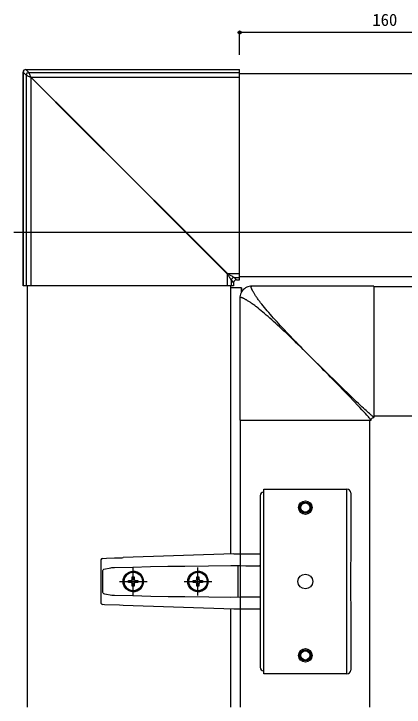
# Model space of a CAD drawing. Units: millimetres, scale not verified. Extents: x -693 to 693, y -1120 to 1121.
# Drawn here: x -332.3 to -121.2, y -310.9 to 64.3 of the extents above; entities that cross this region are included whole.
import ezdxf
from ezdxf.enums import TextEntityAlignment as Align

# ---------------------------------------------------------------- set-up
doc = ezdxf.new("R2010")
doc.units = ezdxf.units.MM
doc.header["$LTSCALE"] = 6
for name, color, linetype in [('0-3_YKK_12', 2, 'Continuous'), ('0-4_YKK_13', 4, 'Continuous'), ('0-6_YKK_D', 6, 'Continuous')]:
    doc.layers.add(name, color=color, linetype=linetype)
doc.styles.add('ＭＳ ゴシック', font='')
doc.styles.get('ＭＳ ゴシック').set_extended_font_data('MS Gothic')

msp = doc.modelspace()

# ---------------------------------------------------------------- linework, layer by layer
at = {"layer": '0-3_YKK_12'}
for p, q in [((-210.212, 32.101), (86.288, 32.101)), ((-332.346, -53.899), (86.288, -53.899)), ((-210.212, -77.899), (-65.144, -77.899)), ((-325.212, -82.899), (-325.212, -310.899)), ((-215.212, -82.899), (-215.212, -227.967)), ((-209.212, -83.899), (-215.212, -83.899)), ((-209.212, -83.899), (-209.212, -86.289)), ((86.288, -83.399), (-137.534, -83.399)), ((86.288, -153.398), (-137.534, -153.398)), ((-209.712, -310.899), (-209.712, -155.577)), ((-139.713, -310.899), (-139.713, -155.577)), ((-267.779, -250.397), (-267.779, -235.404)), ((-232.767, -250.397), (-232.767, -235.404)), ((-275.275, -242.9), (-260.283, -242.9)), ((-240.263, -242.9), (-225.271, -242.9)), ((-215.212, -257.83), (-215.212, -310.899))]:
    msp.add_line(p, q, dxfattribs=at)
msp.add_lwpolyline([(-209.212, -86.289), (-209.212, -83.899), (-215.212, -83.899)], dxfattribs=at)
at = {"layer": '0-4_YKK_13'}
for p, q in [((-325.846, 34.235), (-210.212, 34.235)), ((-325.846, 34.233), (-325.846, 34.235)), ((-324.21, 32.597), (-325.846, 34.233)), ((-325.846, 34.233), (-210.212, 34.233)), ((-210.212, 34.233), (-210.212, 34.235)), ((-210.212, 32.597), (-210.212, 34.233)), ((-327.346, -82.899), (-327.346, 32.735)), ((-327.346, 32.735), (-327.343, 32.735)), ((-327.343, 32.735), (-325.708, 31.1)), ((-327.343, 32.735), (-327.343, -82.899)), ((-325.708, 31.1), (-325.708, -82.899)), ((-324.21, 32.597), (-210.212, 32.597)), ((-323.212, 30.101), (-323.204, 30.088)), ((-323.199, 30.093), (-323.212, 30.101)), ((-323.204, 30.088), (-323.204, -82.899)), ((-323.199, 30.093), (-210.212, 30.093)), ((-210.212, 30.093), (-210.212, 32.597)), ((-210.212, -76.172), (-210.212, 30.093)), ((-216.938, -76.337), (-216.938, -82.899)), ((-216.938, -76.337), (-216.938, -82.899)), ((-216.774, -76.172), (-210.212, -76.172)), ((-216.774, -76.172), (-210.212, -76.172)), ((-213.22, -78.394), (-210.212, -78.394)), ((-211.945, -79.668), (-213.22, -78.394)), ((-213.22, -78.394), (-210.212, -78.394)), ((-211.945, -79.668), (-213.22, -78.394)), ((-210.212, -78.394), (-210.212, -76.172)), ((-210.212, -78.394), (-210.212, -76.172)), ((-214.717, -79.891), (-214.717, -82.899)), ((-214.717, -79.891), (-213.442, -81.166)), ((-214.717, -79.891), (-214.717, -82.899)), ((-214.717, -79.891), (-213.442, -81.166)), ((-327.343, -82.899), (-327.346, -82.899)), ((-325.708, -82.899), (-327.343, -82.899)), ((-323.204, -82.899), (-325.708, -82.899)), ((-216.938, -82.899), (-323.204, -82.899)), ((-214.717, -82.899), (-216.938, -82.899)), ((-214.717, -82.899), (-216.938, -82.899)), ((-137.534, -83.077), (-204.034, -83.077)), ((-137.534, -83.163), (-137.534, -154.077)), ((-210.034, -89.077), (-210.034, -155.577)), ((-158.64, -134.683), (-160.968, -132.296)), ((-156.381, -137.007), (-158.64, -134.683)), ((-154.206, -139.252), (-156.381, -137.007)), ((-151.11, -142.458), (-154.206, -139.252)), ((-147.992, -145.692), (-151.11, -142.458)), ((-144.901, -147.478), (-145.86, -146.582)), ((-144.035, -149.931), (-145.209, -148.665)), ((-143, -151.056), (-144.035, -149.931)), ((-142.415, -149.781), (-143.18, -149.076)), ((-141.711, -150.426), (-142.415, -149.781)), ((-142.098, -152.044), (-143, -151.056)), ((-141.323, -152.902), (-142.098, -152.044)), ((-141.067, -151.012), (-141.711, -150.426)), ((-140.874, -153.404), (-141.323, -152.902)), ((-140.481, -151.543), (-141.067, -151.012)), ((-140.478, -153.85), (-140.874, -153.404)), ((-138.383, -153.395), (-138.695, -153.127)), ((-210.034, -155.577), (-139.034, -155.577)), ((-140.136, -154.24), (-140.478, -153.85)), ((-197.135, -194.47), (-197.206, -194.472)), ((-197.136, -292.897), (-197.135, -192.897)), ((-197.135, -192.897), (-152.138, -192.898)), ((-152.139, -292.898), (-152.138, -192.898)), ((-152.136, -192.899), (-152.138, -192.899)), ((-152.119, -192.899), (-152.136, -192.899)), ((-150.119, -194.899), (-150.119, -223.169)), ((-199.136, -196.471), (-199.136, -289.326)), ((-213.253, -227.899), (-273.276, -229.995)), ((-150.116, -225.724), (-150.116, -231.918)), ((-285.268, -231.45), (-285.268, -254.347)), ((-285.243, -231.229), (-285.228, -231.164)), ((-284.289, -230.389), (-284.295, -230.389)), ((-279.325, -235.4), (-278.053, -235.311)), ((-278.053, -235.311), (-277.921, -235.302)), ((-211.144, -234.899), (-211.144, -234.899)), ((-211.144, -234.899), (-211.144, -250.899)), ((-199.115, -234.475), (-199.368, -234.434)), ((-150.127, -234.812), (-150.127, -250.985)), ((-284.293, -248.271), (-284.293, -237.526)), ((-267.817, -237.899), (-267.797, -237.899)), ((-267.784, -237.399), (-267.771, -237.399)), ((-232.804, -237.899), (-232.785, -237.899)), ((-232.772, -237.399), (-232.759, -237.399)), ((-270.342, -242.399), (-269.294, -242.399)), ((-270.342, -243.399), (-270.342, -242.399)), ((-269.294, -243.399), (-270.342, -243.399)), ((-268.296, -240.349), (-267.298, -240.349)), ((-268.296, -241.399), (-268.296, -240.349)), ((-267.427, -240.349), (-267.427, -241.399)), ((-267.427, -241.399), (-267.298, -241.399)), ((-267.298, -240.349), (-267.298, -241.399)), ((-266.43, -242.399), (-266.3, -242.399)), ((-266.43, -243.399), (-266.3, -243.399)), ((-266.3, -242.399), (-265.252, -242.399)), ((-265.252, -243.399), (-266.3, -243.399)), ((-265.382, -242.399), (-265.382, -243.399)), ((-265.252, -242.399), (-265.252, -243.399)), ((-235.33, -242.399), (-234.282, -242.399)), ((-235.33, -243.399), (-235.33, -242.399)), ((-234.282, -243.399), (-235.33, -243.399)), ((-233.284, -240.349), (-232.286, -240.349)), ((-233.284, -241.399), (-233.284, -240.349)), ((-232.415, -240.349), (-232.415, -241.399)), ((-232.415, -241.399), (-232.286, -241.399)), ((-232.286, -240.349), (-232.286, -241.399)), ((-231.418, -242.399), (-231.288, -242.399)), ((-231.418, -243.399), (-231.288, -243.399)), ((-231.288, -242.399), (-230.24, -242.399)), ((-230.24, -243.399), (-231.288, -243.399)), ((-230.37, -242.399), (-230.37, -243.399)), ((-230.24, -242.399), (-230.24, -243.399)), ((-268.296, -245.449), (-268.296, -244.399)), ((-267.298, -245.449), (-268.296, -245.449)), ((-267.427, -244.399), (-267.427, -245.449)), ((-267.427, -244.399), (-267.298, -244.399)), ((-267.298, -244.399), (-267.298, -245.449)), ((-233.284, -245.449), (-233.284, -244.399)), ((-232.286, -245.449), (-233.284, -245.449)), ((-232.415, -244.399), (-232.415, -245.449)), ((-232.415, -244.399), (-232.286, -244.399)), ((-232.286, -244.399), (-232.286, -245.449)), ((-278.053, -250.486), (-279.325, -250.397)), ((-277.921, -250.495), (-278.053, -250.486)), ((-267.797, -247.899), (-267.817, -247.899)), ((-267.771, -248.399), (-267.784, -248.399)), ((-232.785, -247.899), (-232.804, -247.899)), ((-232.759, -248.399), (-232.772, -248.399)), ((-150.116, -253.879), (-150.116, -260.073)), ((-284.295, -255.408), (-284.289, -255.408)), ((-213.253, -257.899), (-273.276, -255.802)), ((-150.119, -262.628), (-150.119, -290.899)), ((-197.206, -291.325), (-197.136, -291.327)), ((-152.139, -292.898), (-197.136, -292.897)), ((-152.162, -292.898), (-152.136, -292.899)), ((-152.136, -292.899), (-152.119, -292.899))]:
    msp.add_line(p, q, dxfattribs=at)
for points in [[(-325.708, 31.1), (-325.635, 31.07), (-325.476, 31.007), (-325.236, 30.911), (-324.925, 30.787), (-324.553, 30.638), (-324.134, 30.47), (-323.681, 30.289), (-323.212, 30.101), (-323.4, 30.57), (-323.581, 31.023), (-323.749, 31.442), (-323.897, 31.814), (-324.022, 32.126), (-324.118, 32.365), (-324.181, 32.524), (-324.21, 32.597)], [(-323.204, 30.088), (-323.203, 30.089), (-323.203, 30.089), (-323.202, 30.09), (-323.201, 30.091), (-323.201, 30.091), (-323.2, 30.092), (-323.2, 30.093), (-323.199, 30.093)], [(-323.204, 30.088), (-296.587, 3.431), (-269.991, -23.204), (-243.435, -49.8), (-216.938, -76.337)], [(-216.774, -76.172), (-243.311, -49.675), (-269.906, -23.12), (-296.542, 3.476), (-323.199, 30.093)], [(-291.285, -1.879), (-269.991, -23.204), (-243.435, -49.8), (-216.938, -76.337)], [(-216.774, -76.172), (-243.311, -49.675), (-269.906, -23.12), (-291.232, -1.826)], [(-216.938, -76.337), (-216.51, -77.022), (-216.103, -77.673), (-215.73, -78.27), (-215.402, -78.795), (-215.129, -79.231), (-214.921, -79.565), (-214.782, -79.788), (-214.717, -79.891)], [(-216.938, -76.337), (-216.51, -77.022), (-216.103, -77.673), (-215.73, -78.27), (-215.402, -78.795), (-215.129, -79.231), (-214.921, -79.565), (-214.782, -79.788), (-214.717, -79.891)], [(-213.22, -78.394), (-213.323, -78.329), (-213.545, -78.19), (-213.88, -77.981), (-214.316, -77.709), (-214.84, -77.381), (-215.437, -77.008), (-216.089, -76.601), (-216.774, -76.172)], [(-213.22, -78.394), (-213.323, -78.329), (-213.545, -78.19), (-213.88, -77.981), (-214.316, -77.709), (-214.84, -77.381), (-215.437, -77.008), (-216.089, -76.601), (-216.774, -76.172)], [(-211.945, -79.668), (-210.212, -79.668), (-210.212, -78.394)], [(-211.945, -79.668), (-210.212, -79.668), (-210.212, -78.394)], [(-213.442, -81.166), (-213.442, -82.899), (-214.717, -82.899)], [(-213.442, -81.166), (-213.442, -82.899), (-214.717, -82.899)], [(-203.641, -83.077), (-204.313, -83.11), (-205.005, -83.214), (-205.699, -83.398), (-206.378, -83.663), (-207.028, -84.007), (-207.634, -84.428), (-208.188, -84.918), (-208.679, -85.471), (-209.1, -86.078), (-209.445, -86.726), (-209.71, -87.404), (-209.895, -88.097), (-210, -88.791), (-210.034, -89.47)], [(-199.584, -91.072), (-199.906, -90.62), (-200.214, -90.183), (-200.509, -89.76), (-200.79, -89.351), (-201.057, -88.956), (-201.312, -88.574), (-201.553, -88.207), (-201.782, -87.854), (-201.998, -87.514), (-202.202, -87.188), (-202.394, -86.875), (-202.574, -86.576), (-202.742, -86.29), (-202.899, -86.016), (-203.044, -85.756), (-203.178, -85.508), (-203.301, -85.273), (-203.412, -85.051), (-203.513, -84.841), (-203.604, -84.642), (-203.683, -84.458), (-203.75, -84.288), (-203.807, -84.134), (-203.853, -83.993), (-203.889, -83.866), (-203.917, -83.751), (-203.936, -83.647), (-203.948, -83.555), (-203.953, -83.472), (-203.951, -83.399), (-203.942, -83.335), (-203.929, -83.279), (-203.91, -83.231), (-203.886, -83.19), (-203.858, -83.156), (-203.826, -83.129), (-203.79, -83.107), (-203.75, -83.092), (-203.706, -83.082)], [(-203.706, -83.082), (-203.659, -83.077), (-203.608, -83.078)], [(-210.003, -89.321), (-210.019, -89.361), (-210.029, -89.405), (-210.033, -89.452), (-210.033, -89.502)], [(-201.075, -94.226), (-201.4, -93.988), (-202.039, -93.527), (-202.491, -93.205), (-202.928, -92.897), (-203.351, -92.602), (-203.76, -92.321), (-204.155, -92.054), (-204.536, -91.799), (-204.903, -91.558), (-205.257, -91.329), (-205.597, -91.112), (-205.923, -90.908), (-206.235, -90.716), (-206.535, -90.537), (-206.821, -90.368), (-207.094, -90.212), (-207.355, -90.067), (-207.603, -89.933), (-207.838, -89.81), (-208.06, -89.698), (-208.27, -89.597), (-208.468, -89.507), (-208.653, -89.428), (-208.822, -89.36), (-208.977, -89.304), (-209.118, -89.258), (-209.245, -89.221), (-209.36, -89.194), (-209.464, -89.174), (-209.556, -89.163), (-209.639, -89.158), (-209.712, -89.16), (-209.776, -89.168), (-209.832, -89.182), (-209.88, -89.201), (-209.92, -89.224), (-209.954, -89.253), (-209.982, -89.285), (-210.003, -89.321)], [(-198.885, -92.035), (-199.356, -91.389), (-199.584, -91.072)], [(-174.534, -118.577), (-175.743, -117.364), (-176.94, -116.153), (-178.125, -114.947), (-179.297, -113.745), (-180.455, -112.549), (-181.598, -111.361), (-182.723, -110.182), (-183.828, -109.015), (-184.911, -107.864), (-185.972, -106.729), (-187.009, -105.61), (-188.022, -104.509), (-189.011, -103.426), (-189.975, -102.362), (-190.914, -101.318), (-191.827, -100.293), (-192.715, -99.29), (-193.577, -98.307), (-194.413, -97.345), (-195.223, -96.405), (-196.007, -95.487), (-196.765, -94.591), (-197.497, -93.717), (-198.204, -92.866), (-198.885, -92.035)], [(-175.747, -117.368), (-176.958, -116.17), (-178.164, -114.985), (-179.366, -113.813), (-180.562, -112.656), (-181.75, -111.513), (-182.929, -110.388), (-184.095, -109.283), (-185.246, -108.2), (-186.382, -107.139), (-187.501, -106.102), (-188.602, -105.089), (-189.685, -104.1), (-190.749, -103.136), (-191.793, -102.197), (-192.817, -101.284), (-193.821, -100.396), (-194.804, -99.534), (-195.766, -98.698), (-196.706, -97.887), (-197.624, -97.103), (-198.52, -96.345), (-199.393, -95.613), (-200.245, -94.907), (-201.075, -94.226)], [(-160.968, -132.296), (-162.153, -131.085), (-163.35, -129.864), (-164.559, -128.634), (-165.777, -127.396), (-167.006, -126.151), (-168.243, -124.899), (-169.488, -123.643), (-170.739, -122.383), (-171.993, -121.123), (-173.251, -119.861), (-174.515, -118.596)], [(-147.418, -145.119), (-150.967, -141.698), (-154.556, -138.23), (-158.358, -134.539), (-162.302, -130.687), (-166.338, -126.72), (-170.421, -122.677)], [(-145.209, -148.665), (-146.529, -147.251), (-147.992, -145.692)], [(-145.86, -146.582), (-146.883, -145.622), (-147.418, -145.119)], [(-143.18, -149.076), (-144.008, -148.309), (-144.901, -147.478)], [(-139.477, -152.442), (-139.951, -152.019), (-140.481, -151.543)], [(-138.695, -153.127), (-139.059, -152.81), (-139.477, -152.442)], [(-137.534, -154.066), (-137.569, -154.045), (-137.614, -154.015), (-137.671, -153.975), (-137.738, -153.924), (-137.817, -153.863), (-137.907, -153.792), (-138.008, -153.709), (-138.121, -153.616), (-138.246, -153.511), (-138.383, -153.395)], [(-139.045, -155.577), (-139.065, -155.542), (-139.096, -155.497), (-139.136, -155.44), (-139.186, -155.373), (-139.248, -155.294), (-139.319, -155.204), (-139.402, -155.103), (-139.495, -154.99), (-139.6, -154.865), (-139.716, -154.728), (-139.843, -154.578), (-140.136, -154.24)], [(-139.033, -155.577), (-139.011, -155.347), (-138.946, -155.101), (-138.835, -154.857), (-138.678, -154.63), (-138.481, -154.433), (-138.254, -154.276), (-138.01, -154.165), (-137.764, -154.1), (-137.534, -154.077)], [(-150.119, -223.169), (-150.117, -225.155), (-150.116, -225.724)], [(-213.253, -227.899), (-209.712, -227.899), (-199.12, -227.899)], [(-284.289, -230.389), (-282.291, -230.317), (-277.983, -230.163), (-273.673, -230.009), (-273.276, -229.995)], [(-284.293, -237.526), (-284.237, -236.883), (-284.111, -236.54), (-283.925, -236.335), (-283.707, -236.217), (-283.655, -236.199)], [(-283.655, -236.199), (-279.859, -235.452), (-279.326, -235.398)], [(-279.326, -235.398), (-279.325, -235.399), (-279.325, -235.4)], [(-277.921, -235.302), (-268.047, -235.065), (-258.416, -234.855), (-249.003, -234.673), (-239.898, -234.523), (-226.979, -234.37), (-214.884, -234.312), (-209.712, -234.329)], [(-211.132, -234.324), (-211.136, -234.382), (-211.138, -234.899)], [(-209.712, -234.329), (-206.801, -234.338), (-199.239, -234.43)], [(-199.115, -234.448), (-199.119, -234.34), (-199.123, -234.312)], [(-283.655, -249.598), (-283.9, -249.48), (-284.099, -249.276), (-284.24, -248.899), (-284.291, -248.339), (-284.293, -248.271)], [(-279.326, -250.399), (-283.123, -249.754), (-283.655, -249.598)], [(-279.325, -250.397), (-279.326, -250.398), (-279.326, -250.399)], [(-209.712, -251.468), (-214.884, -251.485), (-226.892, -251.428), (-239.898, -251.274), (-248.864, -251.127), (-258.185, -250.947), (-267.898, -250.735), (-277.921, -250.495)], [(-211.138, -250.928), (-211.138, -251.316), (-211.129, -251.473)], [(-199.239, -251.367), (-206.773, -251.459), (-209.712, -251.468)], [(-273.276, -255.802), (-275.275, -255.731), (-283.265, -255.445), (-284.289, -255.408)], [(-199.12, -257.899), (-209.712, -257.899), (-213.253, -257.899)], [(-150.116, -260.073), (-150.117, -260.642), (-150.119, -262.628)]]:
    msp.add_lwpolyline(points, dxfattribs=at)
for centre, radius in [((-174.637, -202.897), 3.665), ((-174.637, -202.897), 3), ((-174.637, -202.897), 2.5), ((-267.779, -242.9), 5.496), ((-267.799, -242.891), 4.993), ((-232.767, -242.9), 5.496), ((-232.787, -242.891), 4.993), ((-174.637, -242.897), 4), ((-174.637, -282.9), 3.665), ((-174.638, -282.897), 3), ((-174.638, -282.897), 2.5)]:
    msp.add_circle(centre, radius, dxfattribs=at)
for centre, radius, start, end in [((-325.846, 32.735), 1.5, 90, 180), ((-325.84, 32.729), 1.504, 90.24921, 179.75051), ((-324.204, 31.093), 1.504, 90.24946, 179.75083), ((-203.194, -89.917), 19.322, 134.65514, 135.34421), ((-203.194, -89.917), 19.322, 134.65514, 135.34421), ((-213.213, -79.898), 1.504, 90.24953, 179.7505), ((-213.213, -79.898), 1.504, 90.24953, 179.7505), ((-197.136, -196.471), 2, 92.00039, 180.00036), ((-284.269, -231.45), 1, 160.61112, 180.00621), ((-284.262, -231.371), 0.983, 91.92527, 165.10736), ((89.311, -234.299), 239.439, 179.4303, 180.1227), ((-267.808, -242.899), 5, 90.09442, 269.90558), ((-267.79, -242.893), 5.494, 359.94004, 89.93991), ((-232.796, -242.899), 5, 90.09442, 269.90558), ((-232.778, -242.893), 5.494, 359.94004, 89.93991), ((-269.295, -241.4), 0.999, 270.06009, 0.05996), ((-269.295, -244.397), 0.999, 359.94004, 89.93991), ((-267.79, -242.904), 5.494, 270.06009, 0.05996), ((-266.429, -241.4), 0.999, 179.94004, 269.93991), ((-266.429, -244.397), 0.999, 90.06009, 180.05996), ((-266.299, -241.4), 0.999, 179.94004, 269.93991), ((-266.299, -244.397), 0.999, 90.06009, 180.05996), ((-234.283, -241.4), 0.999, 270.06009, 0.05996), ((-234.283, -244.397), 0.999, 359.94004, 89.93991), ((-232.778, -242.904), 5.494, 270.06009, 0.05996), ((-231.417, -241.4), 0.999, 179.94004, 269.93991), ((-231.417, -244.397), 0.999, 90.06009, 180.05996), ((-231.287, -241.4), 0.999, 179.94004, 269.93991), ((-231.287, -244.397), 0.999, 90.06009, 180.05996), ((89.311, -251.498), 239.439, 179.8773, 180.5697), ((-284.269, -254.347), 1, 179.99344, 204.44994), ((-284.276, -254.456), 0.952, 198.6513, 268.87163), ((-197.136, -289.326), 2, 179.99964, 267.99961)]:
    msp.add_arc(centre, radius, start, end, dxfattribs=at)
for centre, major_axis, ratio, start_param, end_param in [((-211.94, -81.171), (1.065, -1.065), 0.99628, 2.358058, 3.9251274), ((-211.94, -81.171), (1.065, -1.065), 0.99628, 2.358058, 3.9251274), ((-152.119, -194.899), (0, -2), 0.999898, 1.5707963, 3.1415927), ((-152.119, -290.899), (0, -2), 0.999898, 6.2831853, 7.8539816)]:
    msp.add_ellipse(centre, major_axis=major_axis, ratio=ratio, start_param=start_param, end_param=end_param, dxfattribs=at)
at = {"layer": '0-6_YKK_D'}
for p, q in [((-210.212, 42.101), (-210.212, 55.235)), ((-50.21, 54.235), (-210.212, 54.235))]:
    msp.add_line(p, q, dxfattribs=at)
msp.add_circle((-210.212, 54.235), 0.85, dxfattribs=at)

# ---------------------------------------------------------------- texts
at = {"layer": '0-6_YKK_D', "style": 'ＭＳ ゴシック'}
msp.add_text('160', height=6.598, dxfattribs=at).set_placement((-138.371, 55.835), align=Align.BOTTOM_LEFT)

doc.saveas('drawing.dxf')
